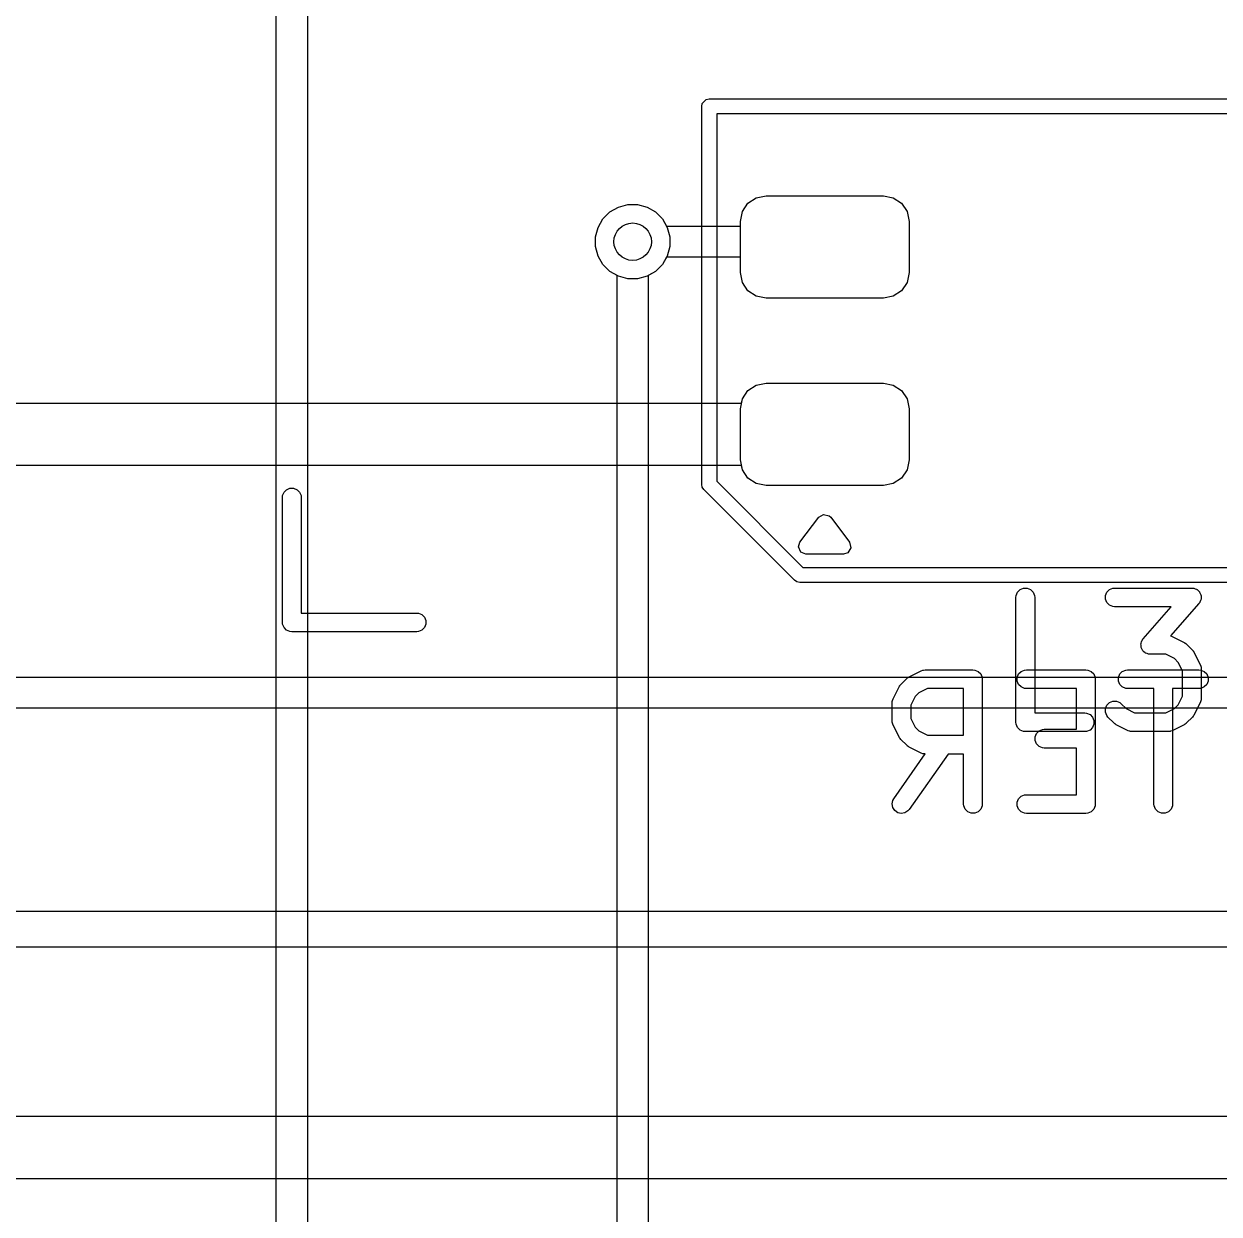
# Model space of a CAD drawing. Header units: millimetres. Extents: x 14 to 286, y -133 to -45.
# Drawn here: x 258.02 to 267.58, y -87.96 to -78.43 of the extents above; entities that cross this region are included whole.
import ezdxf

# ---------------------------------------------------------------- set-up
doc = ezdxf.new("R2010")
doc.units = ezdxf.units.MM
for name, color, linetype, true_color in [('B.Cu', 153, 'CONTINUOUS', 0x4d7fc4), ('B.Silkscreen', 31, 'CONTINUOUS', 0xe8b2a7), ('F.Cu', 13, 'CONTINUOUS', 0xc83434), ('F.Mask', 201, 'CONTINUOUS', 0xd864ff), ('F.Paste', 253, 'CONTINUOUS', 0xb4a09a), ('F.Silkscreen', 41, 'CONTINUOUS', 0xf2eda1), ('User.Drawings', 9, 'CONTINUOUS', 0xc2c2c2)]:
    doc.layers.add(name, color=color, linetype=linetype, true_color=true_color)

msp = doc.modelspace()

# ---------------------------------------------------------------- linework, layer by layer
at = {"layer": 'B.Cu', "linetype": 'CONTINUOUS'}
for p, q in [((260.035, -90.592724), (260.035, -75.1387)), ((260.285, -75.1387), (260.285, -90.6445)), ((262.706172, -79.933294), (262.773995, -79.894136)), ((262.773995, -79.894136), (262.849642, -79.873867)), ((262.849642, -79.873867), (262.927958, -79.873867)), ((262.927958, -79.873867), (263.003605, -79.894136)), ((263.003605, -79.894136), (263.071428, -79.933294)), ((262.611636, -80.056495), (262.650794, -79.988672)), ((262.650794, -79.988672), (262.706172, -79.933294)), ((263.071428, -79.933294), (263.126806, -79.988672)), ((263.126806, -79.988672), (263.165964, -80.056495)), ((262.591367, -80.132142), (262.611636, -80.056495)), ((263.165964, -80.056495), (263.186233, -80.132142)), ((262.591367, -80.210458), (262.591367, -80.132142)), ((263.186233, -80.132142), (263.186233, -80.210458)), ((262.611636, -80.286105), (262.591367, -80.210458)), ((263.186233, -80.210458), (263.165964, -80.286105)), ((262.650794, -80.353928), (262.611636, -80.286105)), ((262.706172, -80.409306), (262.650794, -80.353928)), ((263.126806, -80.353928), (263.071428, -80.409306)), ((263.165964, -80.286105), (263.126806, -80.353928)), ((262.7638, -80.442577), (262.706172, -80.409306)), ((262.7638, -89.2578), (262.7638, -80.442577)), ((263.071428, -80.409306), (263.0138, -80.442577)), ((263.0138, -80.442577), (263.0138, -89.206023))]:
    msp.add_line(p, q, dxfattribs=at)
at = {"layer": 'B.Cu'}
msp.add_circle((262.8888, -80.1713), 0.15, dxfattribs=at)
at = {"layer": 'B.Silkscreen', "linetype": 'CONTINUOUS'}
for p, q in [((265.102649, -83.654056), (265.197887, -83.606437)), ((265.197887, -83.606437), (265.211618, -83.601182)), ((265.211618, -83.601182), (265.214307, -83.60099)), ((265.214307, -83.60099), (265.216796, -83.59996)), ((265.216796, -83.59996), (265.231428, -83.598519)), ((265.231428, -83.598519), (265.61238, -83.598519)), ((265.61238, -83.598519), (265.627012, -83.59996)), ((265.627012, -83.59996), (265.654048, -83.611159)), ((265.654048, -83.611159), (265.67474, -83.631851)), ((265.978592, -83.631851), (265.999284, -83.611159)), ((265.999284, -83.611159), (266.02632, -83.59996)), ((266.02632, -83.59996), (266.040952, -83.598519)), ((266.040952, -83.598519), (266.517142, -83.598519)), ((266.517142, -83.598519), (266.531774, -83.59996)), ((266.531774, -83.59996), (266.55881, -83.611159)), ((266.55881, -83.611159), (266.579502, -83.631851)), ((266.788116, -83.631851), (266.808808, -83.611159)), ((266.808808, -83.611159), (266.835844, -83.59996)), ((266.835844, -83.59996), (266.850476, -83.598519)), ((266.850476, -83.598519), (267.421904, -83.598519)), ((267.421904, -83.598519), (267.436536, -83.59996)), ((267.436536, -83.59996), (267.463572, -83.611159)), ((267.463572, -83.611159), (267.484264, -83.631851)), ((265.027899, -83.725032), (265.029321, -83.722773)), ((265.029321, -83.722773), (265.030819, -83.721473)), ((265.030819, -83.721473), (265.035538, -83.715724)), ((265.035538, -83.715724), (265.083157, -83.668105)), ((265.083157, -83.668105), (265.088906, -83.663386)), ((265.088906, -83.663386), (265.090206, -83.661888)), ((265.090206, -83.661888), (265.092465, -83.660466)), ((265.092465, -83.660466), (265.094522, -83.658778)), ((265.094522, -83.658778), (265.096349, -83.65802)), ((265.096349, -83.65802), (265.102649, -83.654056)), ((265.67474, -83.631851), (265.685939, -83.658887)), ((265.685939, -83.658887), (265.68738, -83.673519)), ((265.68738, -83.673519), (265.68738, -84.673519)), ((265.967393, -83.658887), (265.978592, -83.631851)), ((265.967393, -83.688151), (265.967393, -83.658887)), ((265.978592, -83.715187), (265.967393, -83.688151)), ((265.999284, -83.735879), (265.978592, -83.715187)), ((266.579502, -83.631851), (266.590701, -83.658887)), ((266.590701, -83.658887), (266.592142, -83.673519)), ((266.592142, -83.673519), (266.592142, -84.673519)), ((266.776917, -83.658887), (266.788116, -83.631851)), ((266.776917, -83.688151), (266.776917, -83.658887)), ((266.788116, -83.715187), (266.776917, -83.688151)), ((266.808808, -83.735879), (266.788116, -83.715187)), ((267.484264, -83.715187), (267.463572, -83.735879)), ((267.484264, -83.631851), (267.495463, -83.658887)), ((267.495463, -83.688151), (267.484264, -83.715187)), ((267.495463, -83.658887), (267.495463, -83.688151)), ((264.97387, -83.830454), (265.021489, -83.735216)), ((265.021489, -83.735216), (265.025453, -83.728916)), ((265.025453, -83.728916), (265.026211, -83.727089)), ((265.026211, -83.727089), (265.027899, -83.725032)), ((265.15021, -83.813184), (265.115952, -83.8817)), ((265.180617, -83.782777), (265.15021, -83.813184)), ((265.249133, -83.748519), (265.180617, -83.782777)), ((265.53738, -83.748519), (265.249133, -83.748519)), ((265.53738, -84.122328), (265.53738, -83.748519)), ((266.02632, -83.747078), (265.999284, -83.735879)), ((266.040952, -83.748519), (266.02632, -83.747078)), ((266.442142, -83.748519), (266.040952, -83.748519)), ((266.442142, -84.074709), (266.442142, -83.748519)), ((266.835844, -83.747078), (266.808808, -83.735879)), ((266.850476, -83.748519), (266.835844, -83.747078)), ((267.06119, -83.748519), (266.850476, -83.748519)), ((267.06119, -84.673519), (267.06119, -83.748519)), ((267.421904, -83.748519), (267.21119, -83.748519)), ((267.21119, -83.748519), (267.21119, -84.673519)), ((267.436536, -83.747078), (267.421904, -83.748519)), ((267.463572, -83.735879), (267.436536, -83.747078)), ((264.965952, -83.863995), (264.967393, -83.849363)), ((264.965952, -84.006852), (264.965952, -83.863995)), ((264.967393, -83.849363), (264.968424, -83.846873)), ((264.968424, -83.846873), (264.968615, -83.844186)), ((264.968615, -83.844186), (264.97387, -83.830454)), ((265.115952, -83.8817), (265.115952, -83.989147)), ((264.967393, -84.021484), (264.965952, -84.006852)), ((265.115952, -83.989147), (265.15021, -84.057663)), ((264.968424, -84.023973), (264.967393, -84.021484)), ((264.968615, -84.026661), (264.968424, -84.023973)), ((264.97387, -84.040393), (264.968615, -84.026661)), ((265.021489, -84.135631), (264.97387, -84.040393)), ((265.15021, -84.057663), (265.180617, -84.08807)), ((265.180617, -84.08807), (265.249133, -84.122328)), ((266.121449, -84.108041), (266.142141, -84.087349)), ((266.142141, -84.087349), (266.169177, -84.07615)), ((266.169177, -84.07615), (266.183809, -84.074709)), ((266.183809, -84.074709), (266.442142, -84.074709)), ((265.025453, -84.14193), (265.021489, -84.135631)), ((265.026211, -84.143758), (265.025453, -84.14193)), ((265.027899, -84.145814), (265.026211, -84.143758)), ((265.029321, -84.148074), (265.027899, -84.145814)), ((265.030819, -84.149373), (265.029321, -84.148074)), ((265.035538, -84.155123), (265.030819, -84.149373)), ((265.083157, -84.202742), (265.035538, -84.155123)), ((265.249133, -84.122328), (265.53738, -84.122328)), ((266.11025, -84.135077), (266.121449, -84.108041)), ((266.11025, -84.164341), (266.11025, -84.135077)), ((266.121449, -84.191377), (266.11025, -84.164341)), ((266.142141, -84.212069), (266.121449, -84.191377)), ((264.97951, -84.630509), (265.230313, -84.272218)), ((265.088906, -84.20746), (265.083157, -84.202742)), ((265.090206, -84.208959), (265.088906, -84.20746)), ((265.092465, -84.21038), (265.090206, -84.208959)), ((265.094522, -84.212069), (265.092465, -84.21038)), ((265.096349, -84.212826), (265.094522, -84.212069)), ((265.102649, -84.216791), (265.096349, -84.212826)), ((265.413334, -84.272328), (265.102394, -84.716529)), ((265.197887, -84.26441), (265.102649, -84.216791)), ((265.211618, -84.269665), (265.197887, -84.26441)), ((265.214307, -84.269856), (265.211618, -84.269665)), ((265.216796, -84.270887), (265.214307, -84.269856)), ((265.230313, -84.272218), (265.216796, -84.270887)), ((265.53738, -84.272328), (265.413334, -84.272328)), ((265.53738, -84.673519), (265.53738, -84.272328)), ((266.169177, -84.223268), (266.142141, -84.212069)), ((266.183809, -84.224709), (266.169177, -84.223268)), ((266.442142, -84.224709), (266.183809, -84.224709)), ((266.442142, -84.598519), (266.442142, -84.224709)), ((264.96597, -84.671894), (264.972299, -84.643323)), ((264.971055, -84.700711), (264.96597, -84.671894)), ((264.972299, -84.643323), (264.97951, -84.630509)), ((265.538821, -84.688151), (265.53738, -84.673519)), ((265.68738, -84.673519), (265.685939, -84.688151)), ((265.967393, -84.658887), (265.978592, -84.631851)), ((265.967393, -84.688151), (265.967393, -84.658887)), ((265.978592, -84.631851), (265.999284, -84.611159)), ((265.999284, -84.611159), (266.02632, -84.59996)), ((266.02632, -84.59996), (266.040952, -84.598519)), ((266.040952, -84.598519), (266.442142, -84.598519)), ((266.592142, -84.673519), (266.590701, -84.688151)), ((267.062631, -84.688151), (267.06119, -84.673519)), ((267.21119, -84.673519), (267.209749, -84.688151)), ((264.986782, -84.72539), (264.971055, -84.700711)), ((265.010756, -84.742172), (264.986782, -84.72539)), ((265.039327, -84.748501), (265.010756, -84.742172)), ((265.068144, -84.743416), (265.039327, -84.748501)), ((265.092823, -84.727689), (265.068144, -84.743416)), ((265.102394, -84.716529), (265.092823, -84.727689)), ((265.55002, -84.715187), (265.538821, -84.688151)), ((265.570712, -84.735879), (265.55002, -84.715187)), ((265.597748, -84.747078), (265.570712, -84.735879)), ((265.627012, -84.747078), (265.597748, -84.747078)), ((265.654048, -84.735879), (265.627012, -84.747078)), ((265.67474, -84.715187), (265.654048, -84.735879)), ((265.685939, -84.688151), (265.67474, -84.715187)), ((265.978592, -84.715187), (265.967393, -84.688151)), ((265.999284, -84.735879), (265.978592, -84.715187)), ((266.02632, -84.747078), (265.999284, -84.735879)), ((266.040952, -84.748519), (266.02632, -84.747078)), ((266.517142, -84.748519), (266.040952, -84.748519)), ((266.531774, -84.747078), (266.517142, -84.748519)), ((266.55881, -84.735879), (266.531774, -84.747078)), ((266.579502, -84.715187), (266.55881, -84.735879)), ((266.590701, -84.688151), (266.579502, -84.715187)), ((267.07383, -84.715187), (267.062631, -84.688151)), ((267.094522, -84.735879), (267.07383, -84.715187)), ((267.121558, -84.747078), (267.094522, -84.735879)), ((267.150822, -84.747078), (267.121558, -84.747078)), ((267.177858, -84.735879), (267.150822, -84.747078)), ((267.19855, -84.715187), (267.177858, -84.735879)), ((267.209749, -84.688151), (267.19855, -84.715187))]:
    msp.add_line(p, q, dxfattribs=at)
at = {"layer": 'F.Cu', "linetype": 'CONTINUOUS'}
for p, q in [((262.706172, -79.933294), (262.773995, -79.894136)), ((262.773995, -79.894136), (262.849642, -79.873867)), ((262.849642, -79.873867), (262.927958, -79.873867)), ((262.927958, -79.873867), (263.003605, -79.894136)), ((263.003605, -79.894136), (263.071428, -79.933294)), ((263.766905, -79.93025), (263.811343, -79.863743)), ((263.811343, -79.863743), (263.87785, -79.819305)), ((263.87785, -79.819305), (263.9563, -79.8037)), ((263.9563, -79.8037), (264.8963, -79.8037)), ((264.8963, -79.8037), (264.97475, -79.819305)), ((264.97475, -79.819305), (265.041257, -79.863743)), ((265.041257, -79.863743), (265.085695, -79.93025)), ((262.611636, -80.056495), (262.650794, -79.988672)), ((262.650794, -79.988672), (262.706172, -79.933294)), ((263.071428, -79.933294), (263.126806, -79.988672)), ((263.126806, -79.988672), (263.160078, -80.0463)), ((263.7513, -80.0087), (263.766905, -79.93025)), ((265.085695, -79.93025), (265.1013, -80.0087)), ((262.591367, -80.132142), (262.611636, -80.056495)), ((263.160078, -80.0463), (263.7513, -80.0463)), ((263.7513, -80.0463), (263.7513, -80.0087)), ((265.1013, -80.0087), (265.1013, -80.4187)), ((262.591367, -80.210458), (262.591367, -80.132142)), ((262.611636, -80.286105), (262.591367, -80.210458)), ((262.650794, -80.353928), (262.611636, -80.286105)), ((262.706172, -80.409306), (262.650794, -80.353928)), ((263.126806, -80.353928), (263.071428, -80.409306)), ((263.160078, -80.2963), (263.126806, -80.353928)), ((263.7513, -80.2963), (263.160078, -80.2963)), ((263.7513, -80.4187), (263.7513, -80.2963)), ((262.773995, -80.448464), (262.706172, -80.409306)), ((262.849642, -80.468733), (262.773995, -80.448464)), ((262.927958, -80.468733), (262.849642, -80.468733)), ((263.003605, -80.448464), (262.927958, -80.468733)), ((263.071428, -80.409306), (263.003605, -80.448464)), ((263.766905, -80.49715), (263.7513, -80.4187)), ((265.1013, -80.4187), (265.085695, -80.49715)), ((263.811343, -80.563657), (263.766905, -80.49715)), ((263.87785, -80.608095), (263.811343, -80.563657)), ((265.041257, -80.563657), (264.97475, -80.608095)), ((265.085695, -80.49715), (265.041257, -80.563657)), ((263.9563, -80.6237), (263.87785, -80.608095)), ((264.8963, -80.6237), (263.9563, -80.6237)), ((264.97475, -80.608095), (264.8963, -80.6237)), ((263.811343, -81.363743), (263.87785, -81.319305)), ((263.87785, -81.319305), (263.9563, -81.3037)), ((263.9563, -81.3037), (264.8963, -81.3037)), ((264.8963, -81.3037), (264.97475, -81.319305)), ((264.97475, -81.319305), (265.041257, -81.363743)), ((263.766905, -81.43025), (263.811343, -81.363743)), ((265.041257, -81.363743), (265.085695, -81.43025)), ((252.7664, -81.4637), (263.760251, -81.4637)), ((263.760251, -81.4637), (263.766905, -81.43025)), ((265.085695, -81.43025), (265.1013, -81.5087)), ((265.1013, -81.5087), (265.1013, -81.9187)), ((263.760251, -81.9637), (252.869954, -81.9637)), ((263.766905, -81.99715), (263.760251, -81.9637)), ((263.811343, -82.063657), (263.766905, -81.99715)), ((265.085695, -81.99715), (265.041257, -82.063657)), ((265.1013, -81.9187), (265.085695, -81.99715)), ((263.87785, -82.108095), (263.811343, -82.063657)), ((265.041257, -82.063657), (264.97475, -82.108095)), ((263.9563, -82.1237), (263.87785, -82.108095)), ((264.8963, -82.1237), (263.9563, -82.1237)), ((264.97475, -82.108095), (264.8963, -82.1237)), ((256.07, -83.6562), (273.7863, -83.6562)), ((273.7863, -83.9062), (255.982247, -83.9062)), ((254.648234, -87.1727), (273.603946, -87.1727)), ((273.603946, -87.6727), (254.53999, -87.6727))]:
    msp.add_line(p, q, dxfattribs=at)
at = {"layer": 'F.Cu'}
msp.add_circle((262.8888, -80.1713), 0.15, dxfattribs=at)
at = {"layer": 'F.Mask', "linetype": 'CONTINUOUS'}
for p, q in [((263.766905, -79.93025), (263.811343, -79.863743)), ((263.811343, -79.863743), (263.87785, -79.819305)), ((263.87785, -79.819305), (263.9563, -79.8037)), ((263.9563, -79.8037), (264.8963, -79.8037)), ((264.8963, -79.8037), (264.97475, -79.819305)), ((264.97475, -79.819305), (265.041257, -79.863743)), ((265.041257, -79.863743), (265.085695, -79.93025)), ((263.7513, -80.0087), (263.766905, -79.93025)), ((265.085695, -79.93025), (265.1013, -80.0087)), ((263.7513, -80.4187), (263.7513, -80.0087)), ((265.1013, -80.0087), (265.1013, -80.4187)), ((263.766905, -80.49715), (263.7513, -80.4187)), ((265.1013, -80.4187), (265.085695, -80.49715)), ((263.811343, -80.563657), (263.766905, -80.49715)), ((263.87785, -80.608095), (263.811343, -80.563657)), ((265.041257, -80.563657), (264.97475, -80.608095)), ((265.085695, -80.49715), (265.041257, -80.563657)), ((263.9563, -80.6237), (263.87785, -80.608095)), ((264.8963, -80.6237), (263.9563, -80.6237)), ((264.97475, -80.608095), (264.8963, -80.6237)), ((263.811343, -81.363743), (263.87785, -81.319305)), ((263.87785, -81.319305), (263.9563, -81.3037)), ((263.9563, -81.3037), (264.8963, -81.3037)), ((264.8963, -81.3037), (264.97475, -81.319305)), ((264.97475, -81.319305), (265.041257, -81.363743)), ((263.766905, -81.43025), (263.811343, -81.363743)), ((265.041257, -81.363743), (265.085695, -81.43025)), ((263.7513, -81.5087), (263.766905, -81.43025)), ((263.7513, -81.9187), (263.7513, -81.5087)), ((265.085695, -81.43025), (265.1013, -81.5087)), ((265.1013, -81.5087), (265.1013, -81.9187)), ((263.766905, -81.99715), (263.7513, -81.9187)), ((263.811343, -82.063657), (263.766905, -81.99715)), ((265.085695, -81.99715), (265.041257, -82.063657)), ((265.1013, -81.9187), (265.085695, -81.99715)), ((263.87785, -82.108095), (263.811343, -82.063657)), ((265.041257, -82.063657), (264.97475, -82.108095)), ((263.9563, -82.1237), (263.87785, -82.108095)), ((264.8963, -82.1237), (263.9563, -82.1237)), ((264.97475, -82.108095), (264.8963, -82.1237))]:
    msp.add_line(p, q, dxfattribs=at)
at = {"layer": 'F.Paste', "linetype": 'CONTINUOUS'}
for p, q in [((263.766905, -79.93025), (263.811343, -79.863743)), ((263.811343, -79.863743), (263.87785, -79.819305)), ((263.87785, -79.819305), (263.9563, -79.8037)), ((263.9563, -79.8037), (264.8963, -79.8037)), ((264.8963, -79.8037), (264.97475, -79.819305)), ((264.97475, -79.819305), (265.041257, -79.863743)), ((265.041257, -79.863743), (265.085695, -79.93025)), ((263.7513, -80.0087), (263.766905, -79.93025)), ((265.085695, -79.93025), (265.1013, -80.0087)), ((263.7513, -80.4187), (263.7513, -80.0087)), ((265.1013, -80.0087), (265.1013, -80.4187)), ((263.766905, -80.49715), (263.7513, -80.4187)), ((265.1013, -80.4187), (265.085695, -80.49715)), ((263.811343, -80.563657), (263.766905, -80.49715)), ((263.87785, -80.608095), (263.811343, -80.563657)), ((265.041257, -80.563657), (264.97475, -80.608095)), ((265.085695, -80.49715), (265.041257, -80.563657)), ((263.9563, -80.6237), (263.87785, -80.608095)), ((264.8963, -80.6237), (263.9563, -80.6237)), ((264.97475, -80.608095), (264.8963, -80.6237)), ((263.811343, -81.363743), (263.87785, -81.319305)), ((263.87785, -81.319305), (263.9563, -81.3037)), ((263.9563, -81.3037), (264.8963, -81.3037)), ((264.8963, -81.3037), (264.97475, -81.319305)), ((264.97475, -81.319305), (265.041257, -81.363743)), ((263.766905, -81.43025), (263.811343, -81.363743)), ((265.041257, -81.363743), (265.085695, -81.43025)), ((263.7513, -81.5087), (263.766905, -81.43025)), ((263.7513, -81.9187), (263.7513, -81.5087)), ((265.085695, -81.43025), (265.1013, -81.5087)), ((265.1013, -81.5087), (265.1013, -81.9187)), ((263.766905, -81.99715), (263.7513, -81.9187)), ((263.811343, -82.063657), (263.766905, -81.99715)), ((265.085695, -81.99715), (265.041257, -82.063657)), ((265.1013, -81.9187), (265.085695, -81.99715)), ((263.87785, -82.108095), (263.811343, -82.063657)), ((265.041257, -82.063657), (264.97475, -82.108095)), ((263.9563, -82.1237), (263.87785, -82.108095)), ((264.8963, -82.1237), (263.9563, -82.1237)), ((264.97475, -82.108095), (264.8963, -82.1237))]:
    msp.add_line(p, q, dxfattribs=at)
at = {"layer": 'F.Silkscreen', "linetype": 'CONTINUOUS'}
for p, q in [((263.445867, -79.065739), (263.478339, -79.033267)), ((263.478339, -79.033267), (263.5013, -79.0287)), ((263.5013, -79.0287), (270.8013, -79.0287)), ((263.4413, -79.0887), (263.445867, -79.065739)), ((263.4413, -82.1137), (263.4413, -79.0887)), ((263.5613, -79.1487), (263.5613, -82.088847)), ((270.7413, -79.1487), (263.5613, -79.1487)), ((263.5613, -82.088847), (264.251153, -82.7787)), ((263.445867, -82.136661), (263.4413, -82.1137)), ((263.458874, -82.156126), (263.445867, -82.136661)), ((264.183874, -82.881127), (263.458874, -82.156126)), ((264.2283, -82.5777), (264.3783, -82.3777)), ((264.3783, -82.3777), (264.417815, -82.354303)), ((264.417815, -82.354303), (264.4623, -82.3657)), ((264.4623, -82.3657), (264.4743, -82.3777)), ((264.4743, -82.3777), (264.6243, -82.5777)), ((264.2163, -82.6137), (264.2283, -82.5777)), ((264.233874, -82.656126), (264.2163, -82.6137)), ((264.2763, -82.6737), (264.233874, -82.656126)), ((264.6123, -82.6617), (264.5763, -82.6737)), ((264.635697, -82.622185), (264.6123, -82.6617)), ((264.6243, -82.5777), (264.635697, -82.622185)), ((264.5763, -82.6737), (264.2763, -82.6737)), ((264.251153, -82.7787), (270.7413, -82.7787)), ((264.203339, -82.894133), (264.183874, -82.881127)), ((264.2263, -82.8987), (264.203339, -82.894133)), ((270.8013, -82.8987), (264.2263, -82.8987)), ((265.969892, -82.976851), (265.990584, -82.956159)), ((265.990584, -82.956159), (266.01762, -82.94496)), ((266.01762, -82.94496), (266.046884, -82.94496)), ((266.046884, -82.94496), (266.07392, -82.956159)), ((266.07392, -82.956159), (266.094612, -82.976851)), ((266.684178, -82.976851), (266.70487, -82.956159)), ((266.70487, -82.956159), (266.731906, -82.94496)), ((266.731906, -82.94496), (266.746538, -82.943519)), ((266.746538, -82.943519), (267.365585, -82.943519)), ((267.365585, -82.943519), (267.373323, -82.944281)), ((267.373323, -82.944281), (267.375291, -82.94415)), ((267.375291, -82.94415), (267.376646, -82.944608)), ((267.376646, -82.944608), (267.380217, -82.94496)), ((267.380217, -82.94496), (267.391474, -82.949623)), ((267.391474, -82.949623), (267.403012, -82.953525)), ((267.403012, -82.953525), (267.404916, -82.95519)), ((267.404916, -82.95519), (267.407253, -82.956159)), ((267.407253, -82.956159), (267.415863, -82.964769)), ((265.957252, -83.018519), (265.958693, -83.003887)), ((265.957252, -84.018519), (265.957252, -83.018519)), ((265.958693, -83.003887), (265.969892, -82.976851)), ((266.094612, -82.976851), (266.105811, -83.003887)), ((266.105811, -83.003887), (266.107252, -83.018519)), ((266.107252, -83.018519), (266.107252, -83.943519)), ((266.672979, -83.003887), (266.684178, -82.976851)), ((266.672979, -83.033151), (266.672979, -83.003887)), ((266.684178, -83.060187), (266.672979, -83.033151)), ((267.415863, -82.964769), (267.425036, -82.972795)), ((267.425036, -82.972795), (267.426158, -82.975064)), ((267.426158, -82.975064), (267.427945, -82.976851)), ((267.427945, -82.976851), (267.432605, -82.988101)), ((267.43448, -83.044408), (267.430579, -83.055946)), ((267.432605, -82.988101), (267.438008, -82.999027)), ((267.439144, -83.033151), (267.43448, -83.044408)), ((267.438008, -82.999027), (267.438176, -83.00155)), ((267.438176, -83.00155), (267.439144, -83.003887)), ((267.439144, -83.003887), (267.439144, -83.016071)), ((267.439144, -83.016071), (267.439954, -83.028225)), ((267.439954, -83.028225), (267.439144, -83.03062)), ((267.439144, -83.03062), (267.439144, -83.033151)), ((266.70487, -83.080879), (266.684178, -83.060187)), ((266.731906, -83.092078), (266.70487, -83.080879)), ((266.746538, -83.093519), (266.731906, -83.092078)), ((267.200303, -83.093519), (266.746538, -83.093519)), ((266.975809, -83.350083), (267.200303, -83.093519)), ((267.422028, -83.067907), (267.195132, -83.327216)), ((267.426549, -83.061582), (267.422028, -83.067907)), ((267.427945, -83.060187), (267.426549, -83.061582)), ((267.428493, -83.058863), (267.427945, -83.060187)), ((267.430579, -83.055946), (267.428493, -83.058863)), ((267.195132, -83.327216), (267.20865, -83.332389)), ((267.20865, -83.332389), (267.303888, -83.380008)), ((266.957883, -83.389765), (266.958693, -83.387369)), ((266.958693, -83.401918), (266.957883, -83.389765)), ((266.958693, -83.384839), (266.963356, -83.373581)), ((266.958693, -83.387369), (266.958693, -83.384839)), ((266.958693, -83.414103), (266.958693, -83.401918)), ((266.95966, -83.416439), (266.958693, -83.414103)), ((266.959829, -83.418963), (266.95966, -83.416439)), ((266.965231, -83.429888), (266.959829, -83.418963)), ((266.963356, -83.373581), (266.967258, -83.362044)), ((266.969892, -83.441139), (266.965231, -83.429888)), ((266.967258, -83.362044), (266.969343, -83.359126)), ((266.969343, -83.359126), (266.969892, -83.357803)), ((266.969892, -83.357803), (266.971287, -83.356407)), ((266.971287, -83.356407), (266.975809, -83.350083)), ((267.303888, -83.380008), (267.310187, -83.383972)), ((267.310187, -83.383972), (267.312015, -83.38473)), ((267.312015, -83.38473), (267.314071, -83.386418)), ((267.314071, -83.386418), (267.316331, -83.38784)), ((267.316331, -83.38784), (267.31763, -83.389338)), ((267.31763, -83.389338), (267.32338, -83.394057)), ((267.32338, -83.394057), (267.370999, -83.441676)), ((266.971678, -83.442925), (266.969892, -83.441139)), ((266.972801, -83.445195), (266.971678, -83.442925)), ((266.981973, -83.45322), (266.972801, -83.445195)), ((266.990584, -83.461831), (266.981973, -83.45322)), ((266.99292, -83.462799), (266.990584, -83.461831)), ((266.994825, -83.464465), (266.99292, -83.462799)), ((267.006362, -83.468366), (266.994825, -83.464465)), ((267.01762, -83.47303), (267.006362, -83.468366)), ((267.02119, -83.473381), (267.01762, -83.47303)), ((267.022546, -83.47384), (267.02119, -83.473381)), ((267.024513, -83.473708), (267.022546, -83.47384)), ((267.032252, -83.474471), (267.024513, -83.473708)), ((267.157404, -83.474471), (267.032252, -83.474471)), ((267.22592, -83.508729), (267.157404, -83.474471)), ((267.256327, -83.539136), (267.22592, -83.508729)), ((267.370999, -83.441676), (267.375717, -83.447425)), ((267.375717, -83.447425), (267.377216, -83.448725)), ((267.377216, -83.448725), (267.378637, -83.450984)), ((267.378637, -83.450984), (267.380326, -83.453041)), ((267.380326, -83.453041), (267.381083, -83.454868)), ((267.381083, -83.454868), (267.385048, -83.461168)), ((267.385048, -83.461168), (267.432667, -83.556406)), ((267.290585, -83.607652), (267.256327, -83.539136)), ((267.290585, -83.810337), (267.290585, -83.607652)), ((267.432667, -83.556406), (267.437922, -83.570137)), ((267.437922, -83.570137), (267.438113, -83.572826)), ((267.438113, -83.572826), (267.439144, -83.575315)), ((267.439144, -83.575315), (267.440585, -83.589947)), ((267.440585, -83.589947), (267.440585, -83.828042)), ((267.256326, -83.878853), (267.290585, -83.810337)), ((266.672979, -83.908648), (266.684178, -83.881612)), ((266.672979, -83.937911), (266.672979, -83.908648)), ((266.684178, -83.881612), (266.704871, -83.860919)), ((266.704871, -83.860919), (266.731907, -83.849721)), ((266.731907, -83.849721), (266.76117, -83.849721)), ((266.76117, -83.849721), (266.788206, -83.86092)), ((266.788206, -83.86092), (266.799572, -83.870248)), ((266.799572, -83.870248), (266.838584, -83.909261)), ((266.838584, -83.909261), (266.9071, -83.943519)), ((267.157404, -83.943519), (267.225919, -83.909261)), ((267.225919, -83.909261), (267.256326, -83.878853)), ((267.432667, -83.861583), (267.385048, -83.956821)), ((267.437922, -83.847852), (267.432667, -83.861583)), ((267.438113, -83.845162), (267.437922, -83.847852)), ((267.439144, -83.842674), (267.438113, -83.845162)), ((267.440585, -83.828042), (267.439144, -83.842674)), ((266.107252, -83.943519), (266.508442, -83.943519)), ((266.508442, -83.943519), (266.523074, -83.94496)), ((266.523074, -83.94496), (266.55011, -83.956159)), ((266.55011, -83.956159), (266.570802, -83.976851)), ((266.570802, -83.976851), (266.582001, -84.003887)), ((266.582001, -84.003887), (266.582001, -84.033151)), ((266.684177, -83.964947), (266.672979, -83.937911)), ((266.693504, -83.976312), (266.684177, -83.964947)), ((266.741123, -84.023932), (266.693504, -83.976312)), ((266.9071, -83.943519), (267.157404, -83.943519)), ((267.370999, -83.976313), (267.323381, -84.023932)), ((267.375717, -83.970563), (267.370999, -83.976313)), ((267.377216, -83.969264), (267.375717, -83.970563)), ((267.378637, -83.967005), (267.377216, -83.969264)), ((267.380327, -83.964947), (267.378637, -83.967005)), ((267.381084, -83.963117), (267.380327, -83.964947)), ((267.385048, -83.956821), (267.381084, -83.963117)), ((265.958693, -84.033151), (265.957252, -84.018519)), ((265.969892, -84.060187), (265.958693, -84.033151)), ((265.990584, -84.080879), (265.969892, -84.060187)), ((266.01762, -84.092078), (265.990584, -84.080879)), ((266.032252, -84.093519), (266.01762, -84.092078)), ((266.508442, -84.093519), (266.032252, -84.093519)), ((266.523074, -84.092078), (266.508442, -84.093519)), ((266.55011, -84.080879), (266.523074, -84.092078)), ((266.570802, -84.060187), (266.55011, -84.080879)), ((266.582001, -84.033151), (266.570802, -84.060187)), ((266.746872, -84.02865), (266.741123, -84.023932)), ((266.748173, -84.03015), (266.746872, -84.02865)), ((266.750432, -84.031572), (266.748173, -84.03015)), ((266.752489, -84.03326), (266.750432, -84.031572)), ((266.754316, -84.034017), (266.752489, -84.03326)), ((266.760616, -84.037982), (266.754316, -84.034017)), ((266.855854, -84.085601), (266.760616, -84.037982)), ((266.869585, -84.090856), (266.855854, -84.085601)), ((266.872274, -84.091047), (266.869585, -84.090856)), ((266.874763, -84.092078), (266.872274, -84.091047)), ((266.889395, -84.093519), (266.874763, -84.092078)), ((267.175109, -84.093519), (266.889395, -84.093519)), ((267.189741, -84.092078), (267.175109, -84.093519)), ((267.19223, -84.091046), (267.189741, -84.092078)), ((267.194918, -84.090856), (267.19223, -84.091046)), ((267.20865, -84.085601), (267.194918, -84.090856)), ((267.303888, -84.037982), (267.20865, -84.085601)), ((267.310187, -84.034017), (267.303888, -84.037982)), ((267.312015, -84.03326), (267.310187, -84.034017)), ((267.314071, -84.031572), (267.312015, -84.03326)), ((267.316331, -84.03015), (267.314071, -84.031572)), ((267.317631, -84.02865), (267.316331, -84.03015)), ((267.323381, -84.023932), (267.317631, -84.02865))]:
    msp.add_line(p, q, dxfattribs=at)
at = {"layer": 'User.Drawings', "linetype": 'CONTINUOUS'}
for p, q in [((260.086441, -82.204068), (260.09764, -82.177032)), ((260.09764, -82.177032), (260.118332, -82.15634)), ((260.118332, -82.15634), (260.145368, -82.145141)), ((260.145368, -82.145141), (260.174632, -82.145141)), ((260.174632, -82.145141), (260.201668, -82.15634)), ((260.201668, -82.15634), (260.22236, -82.177032)), ((260.22236, -82.177032), (260.233559, -82.204068)), ((260.085, -82.2187), (260.086441, -82.204068)), ((260.085, -83.2187), (260.085, -82.2187)), ((260.233559, -82.204068), (260.235, -82.2187)), ((260.235, -82.2187), (260.235, -83.1437)), ((260.235, -83.1437), (261.16, -83.1437)), ((261.16, -83.1437), (261.174632, -83.145141)), ((261.174632, -83.145141), (261.201668, -83.15634)), ((260.086441, -83.233332), (260.085, -83.2187)), ((260.09764, -83.260368), (260.086441, -83.233332)), ((261.201668, -83.15634), (261.22236, -83.177032)), ((261.22236, -83.177032), (261.233559, -83.204068)), ((261.233559, -83.233332), (261.22236, -83.260368)), ((261.233559, -83.204068), (261.233559, -83.233332)), ((260.118332, -83.28106), (260.09764, -83.260368)), ((260.145368, -83.292259), (260.118332, -83.28106)), ((260.16, -83.2937), (260.145368, -83.292259)), ((261.16, -83.2937), (260.16, -83.2937)), ((261.174632, -83.292259), (261.16, -83.2937)), ((261.201668, -83.28106), (261.174632, -83.292259)), ((261.22236, -83.260368), (261.201668, -83.28106)), ((257.71, -85.530009), (276.61, -85.530009)), ((274.6295, -85.8187), (257.635, -85.8187))]:
    msp.add_line(p, q, dxfattribs=at)

doc.saveas('drawing.dxf')
